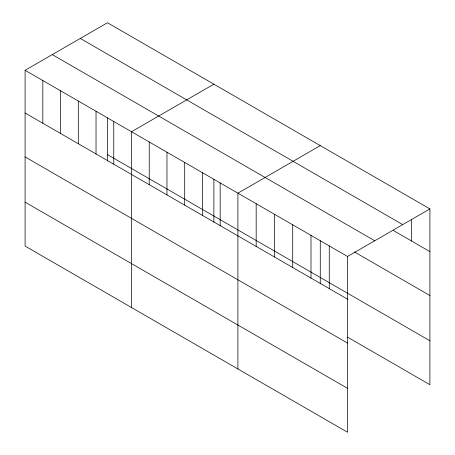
<?xml version="1.0" encoding="UTF-8"?>
<svg xmlns="http://www.w3.org/2000/svg" width="455" height="455" viewBox="0 0 455 455"><rect width="100%" height="100%" fill="white"/><g stroke="black" fill="none" stroke-linecap="round" stroke-linejoin="round"><path stroke-width="0.68" d="M25.093 70.303L347.535 256.466L347.535 432.25L25.093 246.092L25.093 70.303L107.465 22.75L429.907 208.908L429.907 384.697L347.683 337.223M213.873 84.181L131.501 131.74L131.501 307.523M320.274 145.617L237.908 193.17L237.908 368.954M347.535 256.466L429.907 208.908M80.285 38.442L402.721 224.605M393.359 230.509L429.907 251.609M52.279 54.611L374.715 240.769M354.382 251.922L429.907 295.528M107.465 154.615L429.907 340.778M25.093 113.005L347.535 299.162M25.093 156.924L347.535 343.081M25.093 202.174L347.535 388.331M411.633 219.361L411.633 241.059M329.266 245.916L329.266 288.612M320.274 240.718L320.274 283.857M310.992 235.366L310.992 278.062M292.719 224.815L292.719 267.517M274.45 214.271L274.45 256.967M256.176 203.721L256.176 246.417M220.169 182.933L220.169 225.629M213.873 179.281L213.873 222.427M202.435 172.695L202.435 215.391M184.702 162.452L184.702 205.154M166.968 152.215L166.968 194.911M149.234 141.977L149.234 184.673M113.767 121.502L113.767 164.198M107.465 117.851L107.465 160.99M96.033 111.259L96.033 153.961M78.3 101.021L78.3 143.717M60.566 90.784L60.566 133.48M42.827 80.546L42.827 123.242"/></g></svg>
